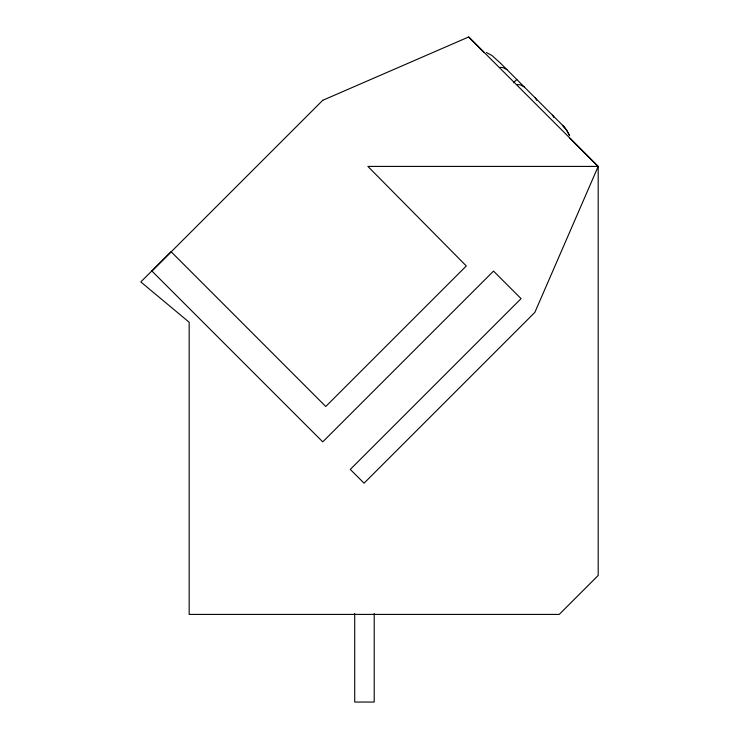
<?xml version="1.0" encoding="UTF-8"?>
<svg xmlns="http://www.w3.org/2000/svg" width="739" height="739" viewBox="0 0 739 739"><rect width="100%" height="100%" fill="white"/><g stroke="black" fill="none" stroke-linecap="round" stroke-linejoin="round"><path stroke-width="1.11" d="M151.874 271.13L322.74 100.301M513.559 82.722L516.801 79.479M322.657 100.347L468.729 36.95L598.193 166.414L598.193 575.441L559.238 614.405L189.166 614.405L189.166 322.232L140.807 281.938L171.106 251.703L325.76 406.496L466.3 265.966L367.893 166.414L598.193 166.414L534.842 312.403L364.059 483.186L350.286 469.413L521.069 298.63L493.523 271.084L322.74 441.867L151.957 271.084M486.41 52.543L491.915 55.462L500.432 63.111M506.972 69.66L503.139 67.655A31.989 14.3 -45 0 0 499.712 67.443M524.219 86.906L520.607 84.948A32.146 14.364 -44.9 0 0 517.152 84.68M500.783 63.471L562.785 125.473L566.434 129.852L569.353 135.135M468.646 36.996L483.999 52.349M569.908 138.258L598.11 166.46M562.675 125.353L564.679 127.542M562.785 125.464L566.684 130.23L569.603 135.736M535.248 97.936L536.8 100.292M552.495 115.182L554.047 117.556M374.202 613.481L374.202 702.05L354.72 702.05L354.72 613.481"/></g></svg>
